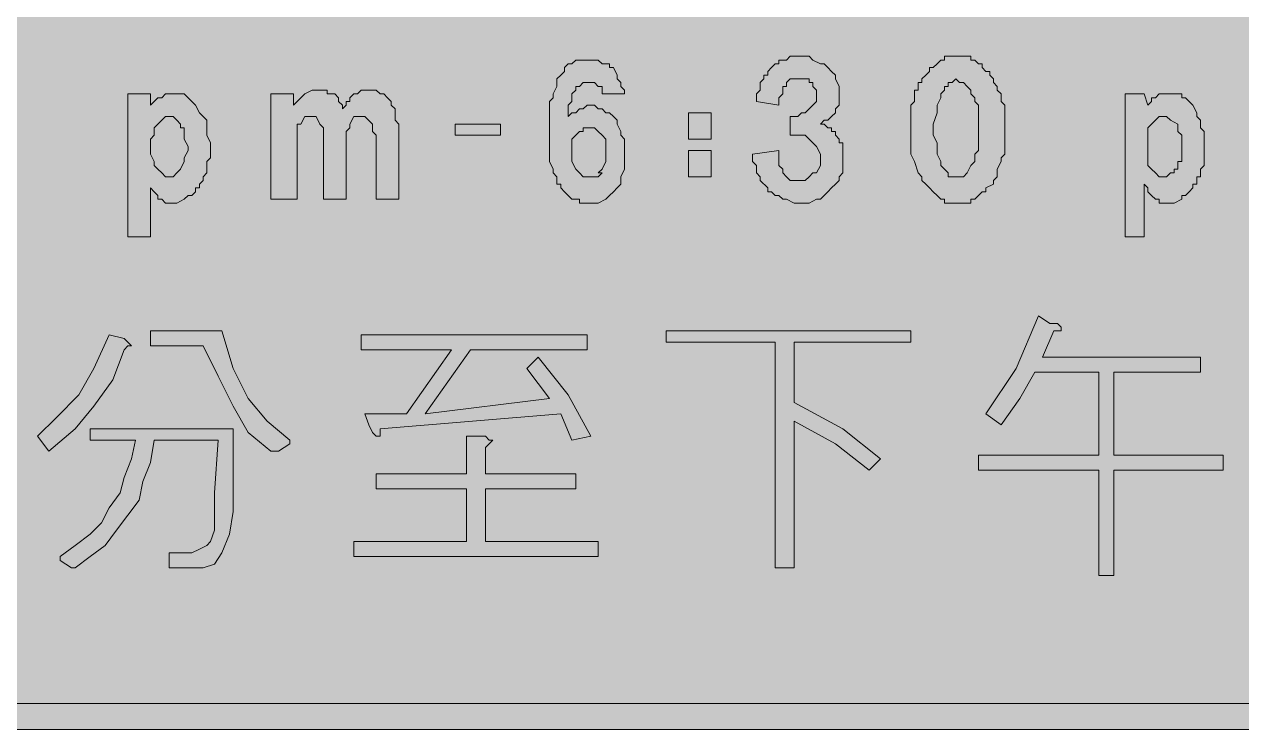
# Model space of a CAD drawing. Header units: metres. Extents: x 14 to 555, y 81 to 193.
# Drawn here: x 249 to 346, y 80.7 to 136.9 of the extents above; entities that cross this region are included whole.
import ezdxf

# ---------------------------------------------------------------- set-up
doc = ezdxf.new("R2010")
doc.units = ezdxf.units.M
doc.layers.add('FILL_BLACK_000000', color=7, linetype='Continuous', true_color=0x000000)
doc.layers.add('FILL_PINK_E1E1E1', color=7, linetype='Continuous', true_color=0xe1e1e1)

msp = doc.modelspace()

# ---------------------------------------------------------------- hatches: boundary and pattern name
at = {"layer": 'FILL_BLACK_000000', "true_color": 0x000000}
h = msp.add_hatch(color=7, dxfattribs=at)
h.dxf.hatch_style = 1
h.paths.add_polyline_path([(551.21, 193.16), (551.57, 193.07), (551.85, 192.9), (553.65, 192), (554.55, 190.5), (554.81, 189.6), (554.85, 188.7), (554.85, 85.2), (554.79, 84.3), (554.59, 83.44), (554.22, 82.63), (553.65, 81.9), (552.92, 81.33), (552.11, 80.96), (551.25, 80.76), (550.35, 80.7), (18.45, 80.7), (17.55, 80.76), (16.69, 80.96), (15.88, 81.33), (15.15, 81.9), (14.58, 82.63), (14.21, 83.44), (14.01, 84.3), (13.95, 85.2), (13.95, 188.7), (14.01, 189.6), (14.21, 190.46), (14.58, 191.27), (15.15, 192), (15.88, 192.57), (16.69, 192.94), (17.55, 193.14), (18.45, 193.2), (550.35, 193.2), (551.21, 193.16)])
h.paths.add_polyline_path([(16.8, 190.35), (16.26, 189.58), (16.05, 188.7), (16.05, 85.2), (16.35, 84.3), (16.54, 83.85), (16.95, 83.4), (17.59, 82.99), (18.45, 82.8), (550.35, 82.8), (551.21, 82.99), (551.85, 83.4), (552.2, 83.85), (552.37, 84.3), (552.45, 85.2), (552.45, 188.7), (552.45, 189.6), (552.26, 190.05), (551.85, 190.5), (551.21, 190.91), (550.35, 191.1), (18.45, 191.1), (17.57, 190.89), (16.8, 190.35)], flags=16)
h = msp.add_hatch(color=7, dxfattribs=at)
h.dxf.hatch_style = 1
h.paths.add_polyline_path([(295.05, 131.7), (295.05, 132), (294.75, 132), (294.45, 132.3), (294.15, 132.3), (293.85, 132.3), (293.55, 132.3), (293.25, 132), (292.95, 132), (292.95, 131.7), (292.65, 131.4), (292.65, 130.8), (292.35, 130.5), (292.35, 130.2), (292.35, 129.9), (292.35, 129.6), (292.65, 129.9), (292.95, 129.9), (293.25, 130.2), (293.55, 130.2), (293.85, 130.5), (294.15, 130.5), (294.45, 130.5), (294.75, 130.2), (295.05, 130.2), (295.35, 129.9), (295.65, 129.9), (295.95, 129.6), (296.25, 129.3), (296.25, 129), (296.55, 128.4), (296.55, 128.1), (296.85, 127.8), (296.85, 127.5), (296.85, 126.9), (296.85, 126.3), (296.85, 126), (296.85, 125.4), (296.55, 124.8), (296.55, 124.2), (296.25, 123.9), (295.95, 123.6), (295.65, 123.3), (295.35, 123), (294.75, 122.7), (294.45, 122.7), (294.15, 122.7), (293.55, 122.7), (293.25, 122.7), (293.25, 123), (292.65, 123), (292.35, 123.3), (292.05, 123.6), (291.75, 123.9), (291.75, 124.2), (291.45, 124.2), (291.45, 124.8), (291.15, 125.1), (291.15, 125.4), (290.85, 126), (290.85, 126.6), (290.85, 126.9), (290.85, 127.2), (290.85, 128.1), (290.85, 128.4), (290.85, 129), (290.85, 129.3), (290.85, 129.9), (290.85, 130.8), (291.15, 131.1), (291.15, 131.4), (291.45, 132), (291.45, 132.6), (291.75, 132.9), (292.05, 133.2), (292.05, 133.5), (292.35, 133.8), (292.65, 133.8), (292.95, 134.1), (293.25, 134.1), (293.55, 134.1), (293.85, 134.1), (294.15, 134.1), (294.45, 134.1), (294.75, 134.1), (295.05, 133.8), (295.35, 133.8), (295.65, 133.8), (295.65, 133.5), (295.95, 133.5), (296.25, 132.9), (296.25, 132.6), (296.55, 132.3), (296.55, 132), (296.85, 131.7), (296.85, 131.4), (295.35, 131.4), (295.05, 131.4), (295.05, 131.7)])
h.paths.add_polyline_path([(292.65, 126), (292.95, 125.4), (293.25, 125.1), (293.55, 124.8), (293.85, 124.8), (294.15, 124.8), (294.45, 124.8), (294.75, 124.8), (295.05, 125.1), (294.75, 125.1), (295.05, 125.4), (295.35, 126), (295.35, 126.3), (295.35, 126.6), (295.35, 126.9), (295.35, 127.2), (295.35, 127.5), (295.35, 127.8), (295.05, 128.1), (294.75, 128.4), (294.45, 128.7), (294.15, 128.7), (293.85, 128.7), (293.55, 128.7), (293.55, 128.4), (293.25, 128.4), (292.95, 128.1), (292.65, 127.8), (292.65, 127.5), (292.65, 126.9), (292.65, 126.6), (292.65, 126.3), (292.65, 126)], flags=16)
h = msp.add_hatch(color=7, dxfattribs=at)
h.dxf.hatch_style = 1
h.paths.add_polyline_path([(310.05, 129.6), (310.65, 129.6), (310.95, 129.9), (311.25, 129.9), (311.55, 130.2), (311.85, 130.5), (312.15, 130.8), (312.15, 131.1), (312.15, 131.4), (312.15, 131.7), (311.85, 132), (311.85, 132.3), (311.55, 132.3), (311.55, 132.6), (311.25, 132.6), (310.95, 132.6), (310.65, 132.6), (310.35, 132.6), (310.05, 132.6), (309.75, 132.3), (309.75, 132), (309.45, 132), (309.45, 131.7), (309.45, 131.4), (309.15, 131.1), (309.15, 130.5), (307.35, 130.8), (307.35, 131.1), (307.35, 131.4), (307.65, 131.7), (307.65, 132.3), (307.95, 132.6), (307.95, 132.9), (308.25, 132.9), (308.25, 133.2), (308.55, 133.5), (308.85, 133.8), (309.15, 133.8), (309.15, 134.1), (309.45, 134.1), (309.75, 134.1), (310.05, 134.4), (310.35, 134.4), (310.65, 134.4), (310.95, 134.4), (311.25, 134.4), (311.55, 134.4), (311.85, 134.1), (312.45, 133.8), (312.75, 133.8), (313.05, 133.5), (313.35, 133.2), (313.65, 132.9), (313.65, 132.6), (313.95, 132), (313.95, 131.7), (313.95, 131.4), (313.95, 130.8), (313.95, 130.5), (313.65, 130.2), (313.65, 129.9), (313.35, 129.6), (313.05, 129.3), (312.75, 129.3), (312.45, 129), (312.75, 129), (313.05, 128.7), (313.35, 128.7), (313.35, 128.4), (313.65, 128.4), (313.65, 128.1), (313.95, 127.8), (313.95, 127.5), (314.25, 127.5), (314.25, 127.2), (314.25, 126.6), (314.25, 126.3), (314.25, 126), (314.25, 125.7), (314.25, 125.4), (314.25, 125.1), (313.95, 124.8), (313.95, 124.5), (313.65, 124.2), (313.35, 123.9), (313.05, 123.6), (312.75, 123.3), (312.45, 123), (312.15, 123), (311.55, 122.7), (311.25, 122.7), (310.95, 122.7), (310.65, 122.7), (310.35, 122.7), (309.75, 123), (309.45, 123), (309.15, 123.3), (308.85, 123.3), (308.55, 123.6), (308.25, 123.6), (308.25, 123.9), (307.65, 124.5), (307.65, 124.8), (307.35, 125.1), (307.35, 125.7), (307.05, 126), (307.05, 126.6), (309.15, 126.9), (309.15, 126.3), (309.15, 125.7), (309.45, 125.4), (309.45, 125.1), (309.75, 124.8), (310.05, 124.5), (310.35, 124.5), (310.65, 124.5), (310.95, 124.5), (311.25, 124.5), (311.55, 124.8), (311.85, 125.1), (312.15, 125.1), (312.45, 125.7), (312.45, 126), (312.45, 126.3), (312.45, 126.6), (312.15, 127.2), (311.85, 127.5), (311.55, 127.8), (311.25, 128.1), (310.95, 128.1), (310.65, 128.1), (310.05, 128.1), (310.05, 129.6)])
h = msp.add_hatch(color=7, dxfattribs=at)
h.dxf.hatch_style = 1
h.paths.add_polyline_path([(319.65, 128.1), (319.65, 128.4), (319.65, 129), (319.65, 129.6), (319.65, 129.9), (319.65, 130.5), (319.95, 130.8), (319.95, 131.1), (319.95, 131.4), (319.95, 131.7), (320.25, 131.7), (320.25, 132), (320.25, 132.3), (320.55, 132.3), (320.55, 132.6), (320.85, 132.9), (321.15, 133.2), (321.15, 133.5), (321.45, 133.5), (321.75, 133.8), (322.05, 134.1), (322.35, 134.1), (322.35, 134.4), (322.65, 134.4), (323.25, 134.4), (323.55, 134.4), (324.15, 134.4), (324.45, 134.4), (324.45, 134.1), (324.75, 134.1), (325.05, 133.8), (325.35, 133.8), (325.35, 133.5), (325.65, 133.2), (325.95, 133.2), (325.95, 132.9), (326.25, 132.6), (326.25, 132.3), (326.55, 132), (326.55, 131.7), (326.85, 131.4), (326.85, 131.1), (326.85, 130.8), (327.15, 130.5), (327.15, 130.2), (327.15, 129.6), (327.15, 129), (327.15, 128.4), (327.15, 128.1), (327.15, 127.8), (327.15, 127.5), (327.15, 126.9), (327.15, 126.6), (326.85, 126.3), (326.85, 126), (326.55, 125.4), (326.55, 125.1), (326.55, 124.8), (326.25, 124.5), (326.25, 124.2), (325.65, 123.9), (325.65, 123.6), (325.35, 123.6), (325.05, 123.3), (324.75, 123), (324.45, 123), (324.45, 122.7), (324.15, 122.7), (323.55, 122.7), (323.25, 122.7), (322.65, 122.7), (322.35, 122.7), (322.35, 123), (322.05, 123), (321.75, 123.3), (321.45, 123.6), (321.15, 123.9), (320.85, 124.2), (320.55, 124.5), (320.55, 124.8), (320.25, 125.1), (319.95, 126), (319.65, 126.6), (319.65, 126.9), (319.65, 127.2), (319.65, 127.5), (319.65, 128.1)])
h.paths.add_polyline_path([(321.45, 128.7), (321.45, 128.4), (321.45, 128.1), (321.75, 127.5), (321.75, 126.9), (321.75, 126.6), (322.05, 126), (322.05, 125.7), (322.35, 125.4), (322.65, 125.1), (322.65, 124.8), (322.95, 124.8), (323.25, 124.8), (323.55, 124.8), (323.85, 124.8), (324.15, 125.1), (324.45, 125.7), (324.75, 126), (324.75, 126.6), (325.05, 126.9), (325.05, 127.5), (325.05, 128.1), (325.05, 128.7), (325.05, 129), (325.05, 129.9), (325.05, 130.2), (325.05, 130.5), (324.75, 130.8), (324.75, 131.1), (324.45, 131.4), (324.45, 131.7), (324.15, 132), (323.85, 132.3), (323.55, 132.3), (323.25, 132.6), (322.95, 132.3), (322.65, 132.3), (322.65, 132), (322.35, 132), (322.35, 131.7), (322.05, 131.4), (322.05, 131.1), (321.75, 130.5), (321.75, 130.2), (321.75, 129.9), (321.45, 129), (321.45, 128.7)], flags=16)
h = msp.add_hatch(color=7, dxfattribs=at)
h.dxf.hatch_style = 1
h.paths.add_polyline_path([(257.25, 131.4), (259.05, 131.4), (259.05, 130.5), (259.35, 130.8), (259.65, 131.1), (259.95, 131.1), (260.25, 131.4), (260.85, 131.4), (261.15, 131.4), (261.45, 131.4), (261.75, 131.4), (262.05, 131.1), (262.35, 130.8), (262.65, 130.5), (262.95, 129.9), (263.25, 129.6), (263.55, 129.3), (263.55, 128.7), (263.55, 128.4), (263.55, 128.1), (263.85, 127.5), (263.85, 127.2), (263.85, 126.9), (263.85, 126.3), (263.55, 126), (263.55, 125.7), (263.55, 125.4), (263.55, 125.1), (263.25, 124.8), (263.25, 124.5), (262.95, 124.2), (262.95, 123.9), (262.65, 123.9), (262.65, 123.6), (262.35, 123.3), (262.05, 123.3), (261.75, 123), (261.15, 122.7), (260.85, 122.7), (260.55, 122.7), (260.25, 122.7), (259.95, 123), (259.65, 123), (259.65, 123.3), (259.35, 123.6), (259.05, 123.9), (259.05, 120), (257.25, 120), (257.25, 131.4)])
h.paths.add_polyline_path([(261.15, 125.1), (261.45, 125.4), (261.75, 126), (261.75, 126.3), (262.05, 126.9), (262.05, 127.2), (261.75, 127.8), (261.75, 128.1), (261.75, 128.4), (261.75, 128.7), (261.45, 128.7), (261.45, 129), (261.15, 129.3), (260.85, 129.6), (260.55, 129.6), (260.25, 129.6), (259.95, 129.3), (259.65, 129), (259.35, 128.7), (259.35, 128.4), (259.35, 128.1), (259.05, 127.8), (259.05, 127.5), (259.05, 127.2), (259.05, 126.9), (259.05, 126.6), (259.35, 126), (259.35, 125.7), (259.65, 125.4), (259.95, 125.1), (260.25, 124.8), (260.55, 124.8), (260.85, 124.8), (261.15, 125.1)], flags=16)
h = msp.add_hatch(color=7, dxfattribs=at)
h.dxf.hatch_style = 1
h.paths.add_polyline_path([(268.65, 131.4), (270.45, 131.4), (270.45, 130.5), (271.05, 131.1), (271.35, 131.4), (271.95, 131.7), (272.25, 131.7), (272.55, 131.7), (273.15, 131.7), (273.15, 131.4), (273.45, 131.4), (273.75, 131.4), (274.05, 131.1), (274.05, 130.8), (274.35, 130.5), (274.35, 130.2), (274.65, 130.5), (274.65, 130.8), (274.95, 130.8), (274.95, 131.1), (275.25, 131.4), (275.55, 131.4), (275.85, 131.7), (276.15, 131.7), (276.45, 131.7), (277.05, 131.7), (277.35, 131.4), (277.65, 131.4), (277.95, 131.1), (278.25, 130.8), (278.25, 130.5), (278.55, 130.2), (278.55, 129.9), (278.55, 129.3), (278.85, 129), (278.85, 128.7), (278.85, 128.1), (278.85, 123), (277.05, 123), (277.05, 127.8), (277.05, 128.1), (276.75, 128.4), (276.75, 128.7), (276.75, 129), (276.15, 129.6), (275.85, 129.6), (275.55, 129.6), (275.25, 129.6), (274.95, 129), (274.95, 128.7), (274.65, 128.4), (274.65, 128.1), (274.65, 123), (272.85, 123), (272.85, 127.8), (272.85, 128.1), (272.85, 128.4), (272.85, 128.7), (272.55, 129), (272.25, 129.6), (271.95, 129.6), (271.65, 129.6), (271.35, 129.6), (271.05, 129), (270.75, 129), (270.75, 128.7), (270.75, 128.4), (270.75, 128.1), (270.75, 127.8), (270.75, 123), (268.65, 123), (268.65, 131.4)])
h = msp.add_hatch(color=7, dxfattribs=at)
h.dxf.hatch_style = 1
h.paths.add_polyline_path([(338.25, 131.4), (338.55, 130.5), (338.85, 130.8), (338.85, 131.1), (339.15, 131.1), (339.45, 131.4), (339.75, 131.4), (340.35, 131.4), (340.95, 131.4), (341.25, 131.4), (341.25, 131.1), (341.55, 131.1), (341.85, 130.8), (342.15, 130.5), (342.45, 129.9), (342.45, 129.6), (342.75, 129.3), (342.75, 128.7), (343.05, 128.4), (343.05, 128.1), (343.05, 127.5), (343.05, 127.2), (343.05, 126.9), (343.05, 126.3), (343.05, 126), (343.05, 125.7), (342.75, 125.4), (342.75, 125.1), (342.75, 124.8), (342.45, 124.8), (342.45, 124.5), (342.45, 124.2), (342.15, 124.2), (342.15, 123.9), (341.85, 123.6), (341.55, 123.3), (341.25, 123.3), (341.25, 123), (340.65, 122.7), (340.35, 122.7), (340.05, 122.7), (339.75, 122.7), (339.45, 122.7), (339.45, 123), (339.15, 123), (338.85, 123.3), (338.55, 123.6), (338.55, 123.9), (338.25, 124.2), (338.25, 120), (336.75, 120), (336.75, 131.4), (338.25, 131.4)])
h.paths.add_polyline_path([(340.35, 125.1), (340.65, 125.1), (340.65, 125.4), (340.95, 125.4), (340.95, 126), (341.25, 126), (341.25, 126.3), (341.25, 126.9), (341.25, 127.2), (341.25, 127.8), (341.25, 128.1), (340.95, 128.4), (340.95, 128.7), (340.95, 129), (340.35, 129.3), (340.05, 129.6), (339.75, 129.6), (339.45, 129.6), (339.15, 129.3), (338.85, 129), (338.55, 128.7), (338.55, 128.4), (338.55, 128.1), (338.55, 127.8), (338.55, 127.5), (338.55, 127.2), (338.55, 126.9), (338.55, 126.6), (338.55, 126), (338.55, 125.7), (338.85, 125.4), (339.15, 125.1), (339.45, 124.8), (339.75, 124.8), (340.05, 124.8), (340.35, 125.1)], flags=16)
h = msp.add_hatch(color=7, dxfattribs=at)
h.dxf.hatch_style = 1
h.paths.add_polyline_path([(301.95, 129.9), (303.75, 129.9), (303.75, 127.8), (301.95, 127.8), (301.95, 129.9)])
h = msp.add_hatch(color=7, dxfattribs=at)
h.dxf.hatch_style = 1
h.paths.add_polyline_path([(283.35, 128.1), (283.35, 129), (286.95, 129), (286.95, 128.1), (283.35, 128.1)])
h = msp.add_hatch(color=7, dxfattribs=at)
h.dxf.hatch_style = 1
h.paths.add_polyline_path([(301.95, 126.9), (303.75, 126.9), (303.75, 124.8), (301.95, 124.8), (301.95, 126.9)])
h = msp.add_hatch(color=7, dxfattribs=at)
h.dxf.hatch_style = 1
h.paths.add_polyline_path([(334.65, 93), (334.65, 101.4), (325.05, 101.4), (325.05, 102.6), (334.65, 102.6), (334.65, 109.2), (329.55, 109.2), (328.35, 107.1), (326.85, 105), (325.65, 105.9), (328.05, 109.5), (329.85, 113.7), (330.75, 113.1), (331.35, 113.1), (331.65, 112.8), (331.65, 112.5), (331.05, 112.5), (330.15, 110.4), (342.75, 110.4), (342.75, 109.2), (335.85, 109.2), (335.85, 102.6), (344.55, 102.6), (344.55, 101.4), (335.85, 101.4), (335.85, 93), (334.65, 93)])
h = msp.add_hatch(color=7, dxfattribs=at)
h.dxf.hatch_style = 1
h.paths.add_polyline_path([(253.35, 107.4), (254.55, 109.5), (255.75, 112.2), (256.95, 111.9), (257.25, 111.6), (257.55, 111.3), (257.25, 111.3), (256.95, 111), (256.05, 108.6), (254.55, 106.5), (253.05, 104.7), (250.95, 102.9), (250.05, 104.1), (251.55, 105.6), (253.35, 107.4)])
h = msp.add_hatch(color=7, dxfattribs=at)
h.dxf.hatch_style = 1
h.paths.add_polyline_path([(259.05, 111.3), (259.05, 112.5), (264.75, 112.5), (265.65, 109.5), (266.85, 107.1), (268.35, 105.3), (270.15, 103.8), (270.15, 103.5), (269.25, 102.9), (268.65, 102.9), (266.85, 104.4), (265.65, 106.5), (264.45, 108.9), (263.25, 111.3), (259.05, 111.3)])
h = msp.add_hatch(color=7, dxfattribs=at)
h.dxf.hatch_style = 1
h.paths.add_polyline_path([(290.85, 107.1), (289.05, 109.5), (289.95, 110.4), (292.35, 107.4), (294.15, 104.1), (292.65, 103.8), (291.75, 105.9), (277.35, 104.7), (277.35, 104.1), (277.05, 104.1), (276.75, 104.4), (276.45, 105), (276.15, 105.9), (279.45, 105.9), (283.05, 111), (275.85, 111), (275.85, 112.2), (293.85, 112.2), (293.85, 111), (284.55, 111), (280.95, 105.9), (290.85, 107.1)])
h = msp.add_hatch(color=7, dxfattribs=at)
h.dxf.hatch_style = 1
h.paths.add_polyline_path([(310.35, 106.8), (314.25, 104.7), (317.25, 102.3), (316.35, 101.4), (313.65, 103.5), (310.35, 105.3), (310.35, 93.6), (308.85, 93.6), (308.85, 111.6), (300.15, 111.6), (300.15, 112.5), (319.65, 112.5), (319.65, 111.6), (310.35, 111.6), (310.35, 106.8)])
h = msp.add_hatch(color=7, dxfattribs=at)
h.dxf.hatch_style = 1
h.paths.add_polyline_path([(257.55, 102.3), (257.85, 103.8), (254.25, 103.8), (254.25, 104.7), (265.65, 104.7), (265.65, 98.1), (265.35, 96.3), (264.75, 94.8), (264.15, 93.9), (263.25, 93.6), (261.15, 93.6), (260.85, 93.6), (260.55, 93.6), (260.55, 94.5), (260.55, 94.8), (260.85, 94.8), (262.35, 94.8), (262.95, 95.1), (263.55, 95.4), (263.85, 95.7), (264.15, 96.6), (264.15, 99.6), (264.45, 103.8), (259.35, 103.8), (259.05, 102), (258.45, 100.5), (258.15, 99), (257.25, 97.8), (256.35, 96.6), (255.45, 95.4), (254.25, 94.5), (253.05, 93.6), (252.75, 93.6), (251.85, 94.2), (251.85, 94.5), (253.05, 95.4), (254.25, 96.3), (255.15, 97.2), (255.75, 98.4), (256.65, 99.6), (256.95, 100.8), (257.55, 102.3)])
h = msp.add_hatch(color=7, dxfattribs=at)
h.dxf.hatch_style = 1
h.paths.add_polyline_path([(285.75, 99.9), (285.75, 95.7), (294.75, 95.7), (294.75, 94.5), (275.25, 94.5), (275.25, 95.7), (284.25, 95.7), (284.25, 99.9), (277.05, 99.9), (277.05, 101.1), (284.25, 101.1), (284.25, 104.1), (285.75, 104.1), (286.05, 103.8), (286.35, 103.8), (286.05, 103.5), (285.75, 103.2), (285.75, 101.1), (292.95, 101.1), (292.95, 99.9), (285.75, 99.9)])
at = {"layer": 'FILL_PINK_E1E1E1', "true_color": 0xe1e1e1}
h = msp.add_hatch(color=7, dxfattribs=at)
h.dxf.hatch_style = 1
h.paths.add_polyline_path([(17.57, 83.01), (16.8, 83.55), (16.26, 84.32), (16.05, 85.2), (16.05, 188.7), (16.35, 189.6), (16.54, 190.05), (16.95, 190.5), (17.59, 190.91), (18.45, 191.1), (550.35, 191.1), (551.21, 190.91), (551.85, 190.5), (552.2, 190.05), (552.37, 189.6), (552.45, 188.7), (552.45, 85.2), (552.45, 84.3), (552.26, 83.85), (551.85, 83.4), (551.66, 83.25), (551.25, 83.1), (550.8, 82.84), (550.35, 82.8), (18.45, 82.8), (17.57, 83.01)])

# ---------------------------------------------------------------- linework, layer by layer
at = {"layer": 'FILL_BLACK_000000', "lineweight": 0, "true_color": 0x000000}
msp.add_lwpolyline([(18.45, 193.2), (550.35, 193.2), (551.21, 193.16), (551.57, 193.07), (551.85, 192.9), (553.65, 192), (554.55, 190.5), (554.81, 189.6), (554.85, 188.7), (554.85, 85.2), (554.79, 84.3), (554.59, 83.44), (554.22, 82.63), (553.65, 81.9), (552.92, 81.33), (552.11, 80.96), (551.25, 80.76), (550.35, 80.7), (18.45, 80.7)], dxfattribs=at)
for points in [[(16.8, 190.35), (16.26, 189.58), (16.05, 188.7), (16.05, 85.2), (16.35, 84.3), (16.54, 83.85), (16.95, 83.4), (17.59, 82.99), (18.45, 82.8), (550.35, 82.8), (551.21, 82.99), (551.85, 83.4), (552.2, 83.85), (552.37, 84.3), (552.45, 85.2), (552.45, 188.7), (552.45, 189.6), (552.26, 190.05), (551.85, 190.5), (551.21, 190.91), (550.35, 191.1), (18.45, 191.1), (17.57, 190.89)], [(295.05, 131.7), (295.05, 132), (294.75, 132), (294.45, 132.3), (294.15, 132.3), (293.85, 132.3), (293.55, 132.3), (293.25, 132), (292.95, 132), (292.95, 131.7), (292.65, 131.4), (292.65, 130.8), (292.35, 130.5), (292.35, 130.2), (292.35, 129.9), (292.35, 129.6), (292.65, 129.9), (292.95, 129.9), (293.25, 130.2), (293.55, 130.2), (293.85, 130.5), (294.15, 130.5), (294.45, 130.5), (294.75, 130.2), (295.05, 130.2), (295.35, 129.9), (295.65, 129.9), (295.95, 129.6), (296.25, 129.3), (296.25, 129), (296.55, 128.4), (296.55, 128.1), (296.85, 127.8), (296.85, 127.5), (296.85, 126.9), (296.85, 126.3), (296.85, 126), (296.85, 125.4), (296.55, 124.8), (296.55, 124.2), (296.25, 123.9), (295.95, 123.6), (295.65, 123.3), (295.35, 123), (294.75, 122.7), (294.45, 122.7), (294.15, 122.7), (293.55, 122.7), (293.25, 122.7), (293.25, 123), (292.65, 123), (292.35, 123.3), (292.05, 123.6), (291.75, 123.9), (291.75, 124.2), (291.45, 124.2), (291.45, 124.8), (291.15, 125.1), (291.15, 125.4), (290.85, 126), (290.85, 126.6), (290.85, 126.9), (290.85, 127.2), (290.85, 128.1), (290.85, 128.4), (290.85, 129), (290.85, 129.3), (290.85, 129.9), (290.85, 130.8), (291.15, 131.1), (291.15, 131.4), (291.45, 132), (291.45, 132.6), (291.75, 132.9), (292.05, 133.2), (292.05, 133.5), (292.35, 133.8), (292.65, 133.8), (292.95, 134.1), (293.25, 134.1), (293.55, 134.1), (293.85, 134.1), (294.15, 134.1), (294.45, 134.1), (294.75, 134.1), (295.05, 133.8), (295.35, 133.8), (295.65, 133.8), (295.65, 133.5), (295.95, 133.5), (296.25, 132.9), (296.25, 132.6), (296.55, 132.3), (296.55, 132), (296.85, 131.7), (296.85, 131.4), (295.35, 131.4), (295.05, 131.4)], [(310.05, 129.6), (310.65, 129.6), (310.95, 129.9), (311.25, 129.9), (311.55, 130.2), (311.85, 130.5), (312.15, 130.8), (312.15, 131.1), (312.15, 131.4), (312.15, 131.7), (311.85, 132), (311.85, 132.3), (311.55, 132.3), (311.55, 132.6), (311.25, 132.6), (310.95, 132.6), (310.65, 132.6), (310.35, 132.6), (310.05, 132.6), (309.75, 132.3), (309.75, 132), (309.45, 132), (309.45, 131.7), (309.45, 131.4), (309.15, 131.1), (309.15, 130.5), (307.35, 130.8), (307.35, 131.1), (307.35, 131.4), (307.65, 131.7), (307.65, 132.3), (307.95, 132.6), (307.95, 132.9), (308.25, 132.9), (308.25, 133.2), (308.55, 133.5), (308.85, 133.8), (309.15, 133.8), (309.15, 134.1), (309.45, 134.1), (309.75, 134.1), (310.05, 134.4), (310.35, 134.4), (310.65, 134.4), (310.95, 134.4), (311.25, 134.4), (311.55, 134.4), (311.85, 134.1), (312.45, 133.8), (312.75, 133.8), (313.05, 133.5), (313.35, 133.2), (313.65, 132.9), (313.65, 132.6), (313.95, 132), (313.95, 131.7), (313.95, 131.4), (313.95, 130.8), (313.95, 130.5), (313.65, 130.2), (313.65, 129.9), (313.35, 129.6), (313.05, 129.3), (312.75, 129.3), (312.45, 129), (312.75, 129), (313.05, 128.7), (313.35, 128.7), (313.35, 128.4), (313.65, 128.4), (313.65, 128.1), (313.95, 127.8), (313.95, 127.5), (314.25, 127.5), (314.25, 127.2), (314.25, 126.6), (314.25, 126.3), (314.25, 126), (314.25, 125.7), (314.25, 125.4), (314.25, 125.1), (313.95, 124.8), (313.95, 124.5), (313.65, 124.2), (313.35, 123.9), (313.05, 123.6), (312.75, 123.3), (312.45, 123), (312.15, 123), (311.55, 122.7), (311.25, 122.7), (310.95, 122.7), (310.65, 122.7), (310.35, 122.7), (309.75, 123), (309.45, 123), (309.15, 123.3), (308.85, 123.3), (308.55, 123.6), (308.25, 123.6), (308.25, 123.9), (307.65, 124.5), (307.65, 124.8), (307.35, 125.1), (307.35, 125.7), (307.05, 126), (307.05, 126.6), (309.15, 126.9), (309.15, 126.3), (309.15, 125.7), (309.45, 125.4), (309.45, 125.1), (309.75, 124.8), (310.05, 124.5), (310.35, 124.5), (310.65, 124.5), (310.95, 124.5), (311.25, 124.5), (311.55, 124.8), (311.85, 125.1), (312.15, 125.1), (312.45, 125.7), (312.45, 126), (312.45, 126.3), (312.45, 126.6), (312.15, 127.2), (311.85, 127.5), (311.55, 127.8), (311.25, 128.1), (310.95, 128.1), (310.65, 128.1), (310.05, 128.1)], [(319.65, 128.1), (319.65, 128.4), (319.65, 129), (319.65, 129.6), (319.65, 129.9), (319.65, 130.5), (319.95, 130.8), (319.95, 131.1), (319.95, 131.4), (319.95, 131.7), (320.25, 131.7), (320.25, 132), (320.25, 132.3), (320.55, 132.3), (320.55, 132.6), (320.85, 132.9), (321.15, 133.2), (321.15, 133.5), (321.45, 133.5), (321.75, 133.8), (322.05, 134.1), (322.35, 134.1), (322.35, 134.4), (322.65, 134.4), (323.25, 134.4), (323.55, 134.4), (324.15, 134.4), (324.45, 134.4), (324.45, 134.1), (324.75, 134.1), (325.05, 133.8), (325.35, 133.8), (325.35, 133.5), (325.65, 133.2), (325.95, 133.2), (325.95, 132.9), (326.25, 132.6), (326.25, 132.3), (326.55, 132), (326.55, 131.7), (326.85, 131.4), (326.85, 131.1), (326.85, 130.8), (327.15, 130.5), (327.15, 130.2), (327.15, 129.6), (327.15, 129), (327.15, 128.4), (327.15, 128.1), (327.15, 127.8), (327.15, 127.5), (327.15, 126.9), (327.15, 126.6), (326.85, 126.3), (326.85, 126), (326.55, 125.4), (326.55, 125.1), (326.55, 124.8), (326.25, 124.5), (326.25, 124.2), (325.65, 123.9), (325.65, 123.6), (325.35, 123.6), (325.05, 123.3), (324.75, 123), (324.45, 123), (324.45, 122.7), (324.15, 122.7), (323.55, 122.7), (323.25, 122.7), (322.65, 122.7), (322.35, 122.7), (322.35, 123), (322.05, 123), (321.75, 123.3), (321.45, 123.6), (321.15, 123.9), (320.85, 124.2), (320.55, 124.5), (320.55, 124.8), (320.25, 125.1), (319.95, 126), (319.65, 126.6), (319.65, 126.9), (319.65, 127.2), (319.65, 127.5)], [(321.45, 128.7), (321.45, 128.4), (321.45, 128.1), (321.75, 127.5), (321.75, 126.9), (321.75, 126.6), (322.05, 126), (322.05, 125.7), (322.35, 125.4), (322.65, 125.1), (322.65, 124.8), (322.95, 124.8), (323.25, 124.8), (323.55, 124.8), (323.85, 124.8), (324.15, 125.1), (324.45, 125.7), (324.75, 126), (324.75, 126.6), (325.05, 126.9), (325.05, 127.5), (325.05, 128.1), (325.05, 128.7), (325.05, 129), (325.05, 129.9), (325.05, 130.2), (325.05, 130.5), (324.75, 130.8), (324.75, 131.1), (324.45, 131.4), (324.45, 131.7), (324.15, 132), (323.85, 132.3), (323.55, 132.3), (323.25, 132.6), (322.95, 132.3), (322.65, 132.3), (322.65, 132), (322.35, 132), (322.35, 131.7), (322.05, 131.4), (322.05, 131.1), (321.75, 130.5), (321.75, 130.2), (321.75, 129.9), (321.45, 129)], [(257.25, 131.4), (259.05, 131.4), (259.05, 130.5), (259.35, 130.8), (259.65, 131.1), (259.95, 131.1), (260.25, 131.4), (260.85, 131.4), (261.15, 131.4), (261.45, 131.4), (261.75, 131.4), (262.05, 131.1), (262.35, 130.8), (262.65, 130.5), (262.95, 129.9), (263.25, 129.6), (263.55, 129.3), (263.55, 128.7), (263.55, 128.4), (263.55, 128.1), (263.85, 127.5), (263.85, 127.2), (263.85, 126.9), (263.85, 126.3), (263.55, 126), (263.55, 125.7), (263.55, 125.4), (263.55, 125.1), (263.25, 124.8), (263.25, 124.5), (262.95, 124.2), (262.95, 123.9), (262.65, 123.9), (262.65, 123.6), (262.35, 123.3), (262.05, 123.3), (261.75, 123), (261.15, 122.7), (260.85, 122.7), (260.55, 122.7), (260.25, 122.7), (259.95, 123), (259.65, 123), (259.65, 123.3), (259.35, 123.6), (259.05, 123.9), (259.05, 120), (257.25, 120)], [(268.65, 131.4), (270.45, 131.4), (270.45, 130.5), (271.05, 131.1), (271.35, 131.4), (271.95, 131.7), (272.25, 131.7), (272.55, 131.7), (273.15, 131.7), (273.15, 131.4), (273.45, 131.4), (273.75, 131.4), (274.05, 131.1), (274.05, 130.8), (274.35, 130.5), (274.35, 130.2), (274.65, 130.5), (274.65, 130.8), (274.95, 130.8), (274.95, 131.1), (275.25, 131.4), (275.55, 131.4), (275.85, 131.7), (276.15, 131.7), (276.45, 131.7), (277.05, 131.7), (277.35, 131.4), (277.65, 131.4), (277.95, 131.1), (278.25, 130.8), (278.25, 130.5), (278.55, 130.2), (278.55, 129.9), (278.55, 129.3), (278.85, 129), (278.85, 128.7), (278.85, 128.1), (278.85, 123), (277.05, 123), (277.05, 127.8), (277.05, 128.1), (276.75, 128.4), (276.75, 128.7), (276.75, 129), (276.15, 129.6), (275.85, 129.6), (275.55, 129.6), (275.25, 129.6), (274.95, 129), (274.95, 128.7), (274.65, 128.4), (274.65, 128.1), (274.65, 123), (272.85, 123), (272.85, 127.8), (272.85, 128.1), (272.85, 128.4), (272.85, 128.7), (272.55, 129), (272.25, 129.6), (271.95, 129.6), (271.65, 129.6), (271.35, 129.6), (271.05, 129), (270.75, 129), (270.75, 128.7), (270.75, 128.4), (270.75, 128.1), (270.75, 127.8), (270.75, 123), (268.65, 123)], [(338.25, 131.4), (338.55, 130.5), (338.85, 130.8), (338.85, 131.1), (339.15, 131.1), (339.45, 131.4), (339.75, 131.4), (340.35, 131.4), (340.95, 131.4), (341.25, 131.4), (341.25, 131.1), (341.55, 131.1), (341.85, 130.8), (342.15, 130.5), (342.45, 129.9), (342.45, 129.6), (342.75, 129.3), (342.75, 128.7), (343.05, 128.4), (343.05, 128.1), (343.05, 127.5), (343.05, 127.2), (343.05, 126.9), (343.05, 126.3), (343.05, 126), (343.05, 125.7), (342.75, 125.4), (342.75, 125.1), (342.75, 124.8), (342.45, 124.8), (342.45, 124.5), (342.45, 124.2), (342.15, 124.2), (342.15, 123.9), (341.85, 123.6), (341.55, 123.3), (341.25, 123.3), (341.25, 123), (340.65, 122.7), (340.35, 122.7), (340.05, 122.7), (339.75, 122.7), (339.45, 122.7), (339.45, 123), (339.15, 123), (338.85, 123.3), (338.55, 123.6), (338.55, 123.9), (338.25, 124.2), (338.25, 120), (336.75, 120), (336.75, 131.4)], [(261.15, 125.1), (261.45, 125.4), (261.75, 126), (261.75, 126.3), (262.05, 126.9), (262.05, 127.2), (261.75, 127.8), (261.75, 128.1), (261.75, 128.4), (261.75, 128.7), (261.45, 128.7), (261.45, 129), (261.15, 129.3), (260.85, 129.6), (260.55, 129.6), (260.25, 129.6), (259.95, 129.3), (259.65, 129), (259.35, 128.7), (259.35, 128.4), (259.35, 128.1), (259.05, 127.8), (259.05, 127.5), (259.05, 127.2), (259.05, 126.9), (259.05, 126.6), (259.35, 126), (259.35, 125.7), (259.65, 125.4), (259.95, 125.1), (260.25, 124.8), (260.55, 124.8), (260.85, 124.8)], [(301.95, 129.9), (303.75, 129.9), (303.75, 127.8), (301.95, 127.8)], [(340.35, 125.1), (340.65, 125.1), (340.65, 125.4), (340.95, 125.4), (340.95, 126), (341.25, 126), (341.25, 126.3), (341.25, 126.9), (341.25, 127.2), (341.25, 127.8), (341.25, 128.1), (340.95, 128.4), (340.95, 128.7), (340.95, 129), (340.35, 129.3), (340.05, 129.6), (339.75, 129.6), (339.45, 129.6), (339.15, 129.3), (338.85, 129), (338.55, 128.7), (338.55, 128.4), (338.55, 128.1), (338.55, 127.8), (338.55, 127.5), (338.55, 127.2), (338.55, 126.9), (338.55, 126.6), (338.55, 126), (338.55, 125.7), (338.85, 125.4), (339.15, 125.1), (339.45, 124.8), (339.75, 124.8), (340.05, 124.8)], [(283.35, 128.1), (283.35, 129), (286.95, 129), (286.95, 128.1)], [(292.65, 126), (292.95, 125.4), (293.25, 125.1), (293.55, 124.8), (293.85, 124.8), (294.15, 124.8), (294.45, 124.8), (294.75, 124.8), (295.05, 125.1), (294.75, 125.1), (295.05, 125.4), (295.35, 126), (295.35, 126.3), (295.35, 126.6), (295.35, 126.9), (295.35, 127.2), (295.35, 127.5), (295.35, 127.8), (295.05, 128.1), (294.75, 128.4), (294.45, 128.7), (294.15, 128.7), (293.85, 128.7), (293.55, 128.7), (293.55, 128.4), (293.25, 128.4), (292.95, 128.1), (292.65, 127.8), (292.65, 127.5), (292.65, 126.9), (292.65, 126.6), (292.65, 126.3)], [(301.95, 126.9), (303.75, 126.9), (303.75, 124.8), (301.95, 124.8)], [(334.65, 93), (334.65, 101.4), (325.05, 101.4), (325.05, 102.6), (334.65, 102.6), (334.65, 109.2), (329.55, 109.2), (328.35, 107.1), (326.85, 105), (325.65, 105.9), (328.05, 109.5), (329.85, 113.7), (330.75, 113.1), (331.35, 113.1), (331.65, 112.8), (331.65, 112.5), (331.05, 112.5), (330.15, 110.4), (342.75, 110.4), (342.75, 109.2), (335.85, 109.2), (335.85, 102.6), (344.55, 102.6), (344.55, 101.4), (335.85, 101.4), (335.85, 93)], [(253.35, 107.4), (254.55, 109.5), (255.75, 112.2), (256.95, 111.9), (257.25, 111.6), (257.55, 111.3), (257.25, 111.3), (256.95, 111), (256.05, 108.6), (254.55, 106.5), (253.05, 104.7), (250.95, 102.9), (250.05, 104.1), (251.55, 105.6)], [(259.05, 111.3), (259.05, 112.5), (264.75, 112.5), (265.65, 109.5), (266.85, 107.1), (268.35, 105.3), (270.15, 103.8), (270.15, 103.5), (269.25, 102.9), (268.65, 102.9), (266.85, 104.4), (265.65, 106.5), (264.45, 108.9), (263.25, 111.3)], [(290.85, 107.1), (289.05, 109.5), (289.95, 110.4), (292.35, 107.4), (294.15, 104.1), (292.65, 103.8), (291.75, 105.9), (277.35, 104.7), (277.35, 104.1), (277.05, 104.1), (276.75, 104.4), (276.45, 105), (276.15, 105.9), (279.45, 105.9), (283.05, 111), (275.85, 111), (275.85, 112.2), (293.85, 112.2), (293.85, 111), (284.55, 111), (280.95, 105.9)], [(310.35, 106.8), (314.25, 104.7), (317.25, 102.3), (316.35, 101.4), (313.65, 103.5), (310.35, 105.3), (310.35, 93.6), (308.85, 93.6), (308.85, 111.6), (300.15, 111.6), (300.15, 112.5), (319.65, 112.5), (319.65, 111.6), (310.35, 111.6)], [(257.55, 102.3), (257.85, 103.8), (254.25, 103.8), (254.25, 104.7), (265.65, 104.7), (265.65, 98.1), (265.35, 96.3), (264.75, 94.8), (264.15, 93.9), (263.25, 93.6), (261.15, 93.6), (260.85, 93.6), (260.55, 93.6), (260.55, 94.5), (260.55, 94.8), (260.85, 94.8), (262.35, 94.8), (262.95, 95.1), (263.55, 95.4), (263.85, 95.7), (264.15, 96.6), (264.15, 99.6), (264.45, 103.8), (259.35, 103.8), (259.05, 102), (258.45, 100.5), (258.15, 99), (257.25, 97.8), (256.35, 96.6), (255.45, 95.4), (254.25, 94.5), (253.05, 93.6), (252.75, 93.6), (251.85, 94.2), (251.85, 94.5), (253.05, 95.4), (254.25, 96.3), (255.15, 97.2), (255.75, 98.4), (256.65, 99.6), (256.95, 100.8)], [(285.75, 99.9), (285.75, 95.7), (294.75, 95.7), (294.75, 94.5), (275.25, 94.5), (275.25, 95.7), (284.25, 95.7), (284.25, 99.9), (277.05, 99.9), (277.05, 101.1), (284.25, 101.1), (284.25, 104.1), (285.75, 104.1), (286.05, 103.8), (286.35, 103.8), (286.05, 103.5), (285.75, 103.2), (285.75, 101.1), (292.95, 101.1), (292.95, 99.9)]]:
    msp.add_lwpolyline(points, close=True, dxfattribs=at)
at = {"layer": 'FILL_PINK_E1E1E1', "lineweight": 0, "true_color": 0xe1e1e1}
msp.add_lwpolyline([(18.45, 191.1), (550.35, 191.1), (551.21, 190.91), (551.85, 190.5), (552.2, 190.05), (552.37, 189.6), (552.45, 188.7), (552.45, 85.2), (552.45, 84.3), (552.26, 83.85), (551.85, 83.4), (551.66, 83.25), (551.25, 83.1), (550.8, 82.84), (550.35, 82.8), (18.45, 82.8)], dxfattribs=at)

doc.saveas('drawing.dxf')
